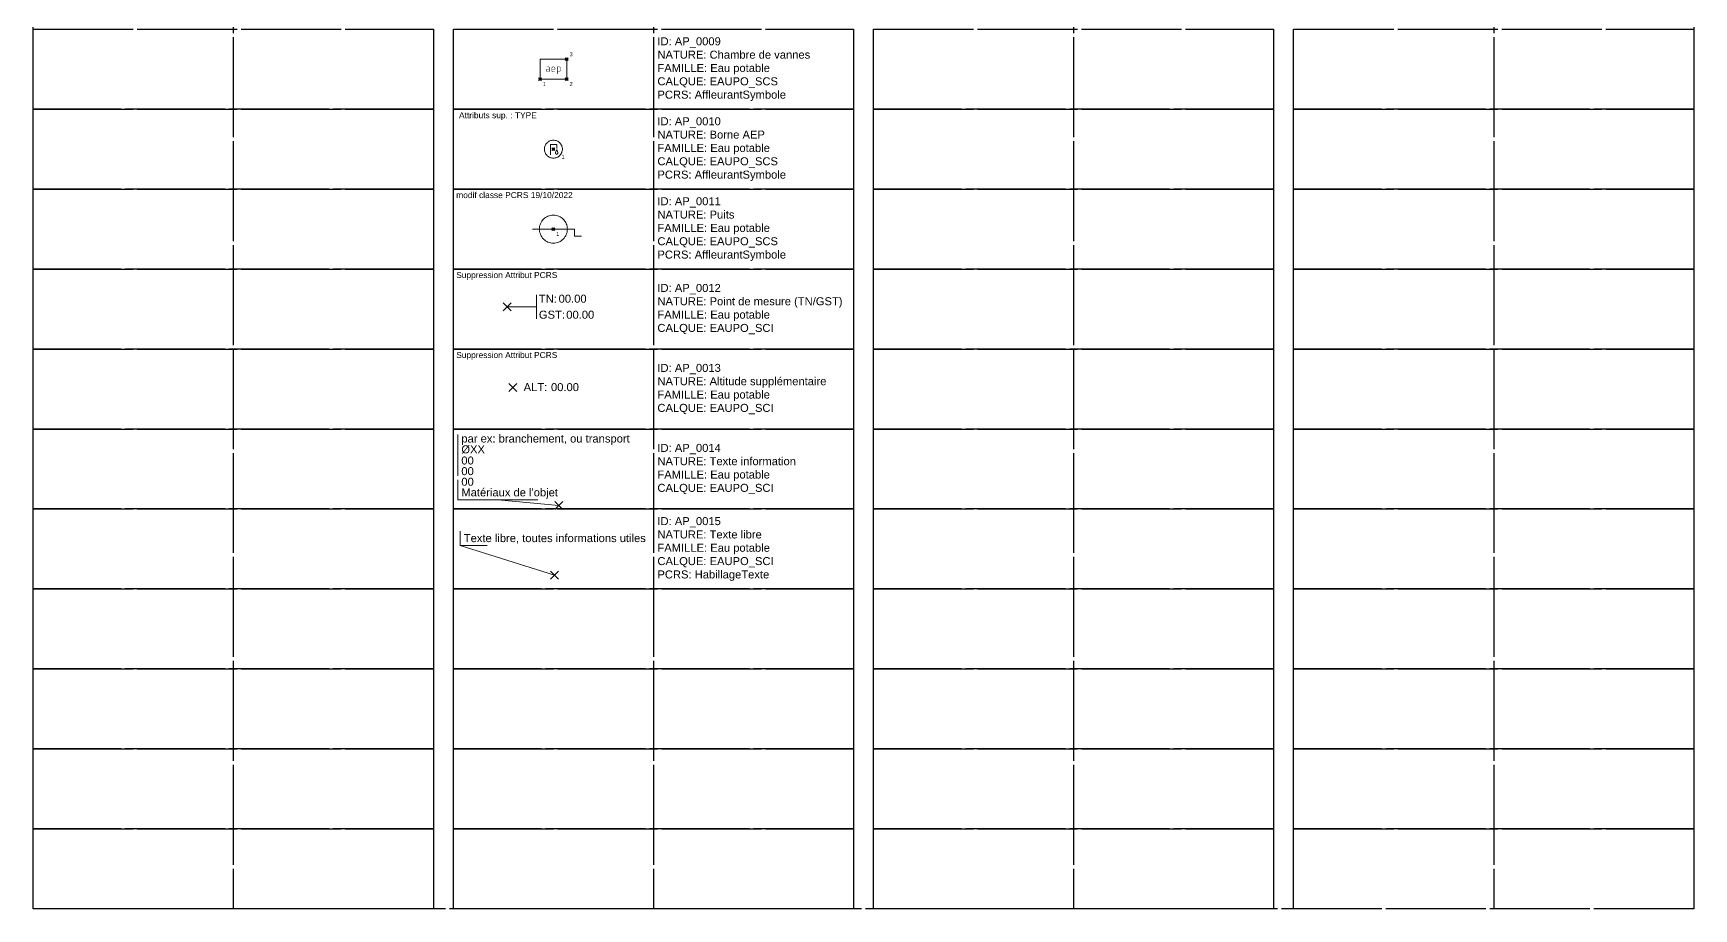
# Model space of a CAD drawing. Header units: metres. Extents: x 3067 to 3319, y 1703 to 1914.
# Drawn here: x 3067.05 to 3108.55, y 1871.25 to 1893.15 of the extents above; entities that cross this region are included whole.
import ezdxf
from ezdxf.enums import TextEntityAlignment as Align

# ---------------------------------------------------------------- set-up
doc = ezdxf.new("R2010")
doc.units = ezdxf.units.M
doc.header["$PDMODE"] = 3
doc.header["$PDSIZE"] = 0.1
doc.linetypes.add('Socle_Continu', pattern=[2.5, 2.5, 0])
doc.layers.get('0').update_dxf_attribs({"lineweight": 30})
for name, color, linetype, lineweight in [('1', 7, 'Socle_Continu', 30), ('3_sens et nbr de points', 7, 'Socle_Continu', 5), ('EAUPO_SCI', 140, 'Socle_Continu', 13), ('EAUPO_SCS', 140, 'Socle_Continu', 13)]:
    doc.layers.add(name, color=color, linetype=linetype, lineweight=lineweight)
doc.styles.add('Reseaux', font='arial.ttf')
doc.styles.get("Standard").update_dxf_attribs({"font": 'arial.ttf'})

# ---------------------------------------------------------------- blocks, each defined once
blk = doc.blocks.new('AP_0009')
at = {"layer": 'EAUPO_SCS', "linetype": 'Socle_Continu', "flags": 128}
blk.add_lwpolyline([(0, 0), (0.666, 0), (0.666, 0.5), (0, 0.5)], close=True, dxfattribs=at)
at = {"layer": 'EAUPO_SCS', "linetype": 'Socle_Continu', "const_width": 0.0132, "flags": 128}
for points in [[(0.199, 0.309, -0.408207), (0.234, 0.275), (0.234, 0.191), (0.185, 0.191, -1.002527), (0.185, 0.25)], [(0.373, 0.191), (0.323, 0.191, -0.408864), (0.293, 0.22), (0.293, 0.27, -0.99952), (0.373, 0.27), (0.373, 0.25), (0.293, 0.25)], [(0.432, 0.131), (0.432, 0.309), (0.476, 0.309, -0.410969), (0.511, 0.275), (0.511, 0.225, -0.406349), (0.476, 0.191), (0.432, 0.191)]]:
    blk.add_lwpolyline(points, format="xyb", dxfattribs=at)
for points in [[(0.165, 0.309), (0.199, 0.309)], [(0.234, 0.25), (0.185, 0.25)]]:
    blk.add_lwpolyline(points, dxfattribs=at)
at = {"layer": 'EAUPO_SCS', "linetype": 'Socle_Continu', "flags": 9}
for tag, p in [('ID', (1.12, 0.846)), ('NATURE', (1.12, 0.525)), ('CALQUE', (1.12, -0.118)), ('FAMILLE', (1.12, 0.204)), ('PCRS', (1.12, -0.439))]:
    blk.add_attdef(tag, p, '', height=0.2, dxfattribs=at)
blk = doc.blocks.new('AP_0013')
at = {"layer": 'EAUPO_SCI', "linetype": 'Socle_Continu'}
blk.add_point((0, 0), dxfattribs=at)
at = {"layer": 'EAUPO_SCI', "linetype": 'Socle_Continu', "insert": (0.268, 0.01), "char_height": 0.2, "attachment_point": 4}
blk.add_mtext_dynamic_manual_height_columns('ALT:', width=0.46273, gutter_width=1, heights=[0], dxfattribs=at)
at = {"layer": 'EAUPO_SCI', "linetype": 'Socle_Continu'}
blk.add_attdef('ALT', text='', height=0.2, dxfattribs=at).set_placement((0.952, 0.01), align=Align.MIDDLE_LEFT)
at = {"layer": 'EAUPO_SCI', "linetype": 'Socle_Continu', "style": 'Reseaux', "flags": 9}
for tag, p in [('NATURE', (1.998, -0.116)), ('ID', (1.998, 0.205)), ('FAMILLE', (1.998, -0.437)), ('CALQUE', (1.998, -0.758))]:
    blk.add_attdef(tag, p, '', height=0.2, dxfattribs=at)
at = {"layer": 'EAUPO_SCI', "linetype": 'Socle_Continu', "flags": 9}
blk.add_attdef('TYPE', (2.005, -1.06), '', height=0.2, dxfattribs=at)
blk = doc.blocks.new('AP_0010')
at = {"layer": 'EAUPO_SCS', "linetype": 'Socle_Continu', "flags": 128}
blk.add_lwpolyline([(-0.07, -0.141), (-0.07, 0.113), (0.085, 0.113), (0.085, 0.014)], dxfattribs=at)
blk.add_lwpolyline([(0.113, -0.083), (0.084, -0.008), (0.056, -0.083, 1.456094)], format="xyb", close=True, dxfattribs=at)
at = {"layer": 'EAUPO_SCS', "linetype": 'Socle_Continu'}
blk.add_circle((0, 0), 0.225, dxfattribs=at)
at = {"layer": 'EAUPO_SCS', "linetype": 'Socle_Continu', "flags": 9}
for tag, p in [('ID', (0.705, 0.643)), ('NATURE', (0.705, 0.322)), ('FAMILLE', (0.705, 0)), ('CALQUE', (0.705, -0.321)), ('TYPE', (0.705, -0.964)), ('PCRS', (0.705, -0.642))]:
    blk.add_attdef(tag, p, '', height=0.2, dxfattribs=at)
blk = doc.blocks.new('*U406')
at = {"layer": 'EAUPO_SCI', "linetype": 'Socle_Continu'}
blk.add_line((0.733, 0), (0, 0), dxfattribs=at)
at = {"layer": 'EAUPO_SCI', "linetype": 'Socle_Continu', "flags": 128}
blk.add_lwpolyline([(0.733, -0.3), (0.733, 0.3)], dxfattribs=at)
at = {"layer": 'EAUPO_SCI', "linetype": 'Socle_Continu'}
blk.add_point((0, 0), dxfattribs=at)
at = {"layer": 'EAUPO_SCI', "linetype": 'Socle_Continu', "char_height": 0.2, "attachment_point": 4}
for s, insert in [('TN:', (0.793, 0.2)), ('GST:', (0.793, -0.201))]:
    blk.add_mtext_dynamic_manual_height_columns(s, width=0.46273, gutter_width=1, heights=[0], dxfattribs=dict(at, insert=insert))
at = {"layer": 'EAUPO_SCI', "linetype": 'Socle_Continu'}
for tag, p in [('TN', (1.286, 0.2)), ('GST', (1.477, -0.201))]:
    blk.add_attdef(tag, text='', height=0.2, dxfattribs=at).set_placement(p, align=Align.MIDDLE_LEFT)
at = {"layer": 'EAUPO_SCI', "linetype": 'Socle_Continu', "style": 'Reseaux', "flags": 9}
for tag, p in [('ID', (2.428, 0.07)), ('NATURE', (2.428, -0.251)), ('FAMILLE', (2.428, -0.573)), ('CALQUE', (2.428, -0.894))]:
    blk.add_attdef(tag, p, '', height=0.2, dxfattribs=at)
blk = doc.blocks.new('*U381')
at = {"layer": 'EAUPO_SCI', "linetype": 'Socle_Continu'}
blk.add_line((-1.527, 0.144), (0, 0), dxfattribs=at)
at = {"layer": 'EAUPO_SCI', "linetype": 'Socle_Continu', "flags": 128}
blk.add_lwpolyline([(-0.527, 0.144), (-2.527, 0.144), (-2.527, 1.783)], dxfattribs=at)
at = {"layer": 'EAUPO_SCI', "linetype": 'Socle_Continu'}
blk.add_point((0, 0), dxfattribs=at)
for tag, p in [('TYPE', (-2.438, 1.578)), ('DIAM', (-2.438, 1.308)), ('NBR', (-2.438, 1.029)), ('LARG', (-2.438, 0.763)), ('HAUT', (-2.438, 0.498)), ('MATER', (-2.438, 0.232))]:
    blk.add_attdef(tag, p, '', height=0.2, dxfattribs=at)
at = {"layer": 'EAUPO_SCI', "linetype": 'Socle_Continu', "flags": 9}
for tag, p in [('NATURE', (2.47, 1.097)), ('ID', (2.47, 1.418))]:
    blk.add_attdef(tag, p, '', height=0.2, dxfattribs=at)
at = {"layer": 'EAUPO_SCI', "linetype": 'Socle_Continu', "style": 'Reseaux', "flags": 9}
for tag, p in [('FAMILLE', (2.47, 0.776)), ('CALQUE', (2.47, 0.454))]:
    blk.add_attdef(tag, p, '', height=0.2, dxfattribs=at)
blk = doc.blocks.new('*U382')
at = {"layer": 'EAUPO_SCI', "linetype": 'Socle_Continu'}
blk.add_line((-2.355, 0.741), (0, 0), dxfattribs=at)
at = {"layer": 'EAUPO_SCI', "linetype": 'Socle_Continu', "flags": 128}
blk.add_lwpolyline([(-1.682, 0.741), (-2.355, 0.741), (-2.355, 1.098)], dxfattribs=at)
at = {"layer": 'EAUPO_SCI', "linetype": 'Socle_Continu'}
blk.add_point((0, 0), dxfattribs=at)
blk.add_attdef('TXT', (-2.267, 0.828), '', height=0.2, dxfattribs=at)
at = {"layer": 'EAUPO_SCI', "linetype": 'Socle_Continu', "flags": 9}
for tag, p in [('NATURE', (1.967, -0.177)), ('ID', (1.967, 0.144))]:
    blk.add_attdef(tag, p, '', height=0.2, dxfattribs=at)
at = {"layer": 'EAUPO_SCI', "linetype": 'Socle_Continu', "style": 'Reseaux', "flags": 9}
for tag, p in [('FAMILLE', (1.967, -0.499)), ('CALQUE', (1.967, -0.82)), ('PCRS', (1.967, -1.141))]:
    blk.add_attdef(tag, p, '', height=0.2, dxfattribs=at)
blk = doc.blocks.new('AP_0011')
at = {"layer": 'EAUPO_SCS', "linetype": 'Socle_Continu'}
for p, q in [((-0.525, 0), (0.525, 0)), ((0.525, 0), (0.525, -0.175)), ((0.525, -0.175), (0.7, -0.175))]:
    blk.add_line(p, q, dxfattribs=at)
blk.add_circle((0, 0), 0.35, dxfattribs=at)
at = {"layer": 'EAUPO_SCS', "linetype": 'Socle_Continu', "flags": 9}
for tag, p in [('NATURE', (0.929, 0.247)), ('ID', (0.929, 0.568)), ('FAMILLE', (0.929, -0.074)), ('CALQUE', (0.929, -0.395)), ('PCRS', (0.929, -0.717))]:
    blk.add_attdef(tag, p, '', height=0.2, dxfattribs=at)

msp = doc.modelspace()

# ---------------------------------------------------------------- linework, layer by layer
at = {"linetype": 'Socle_Continu'}
for p, q in [((3072.049, 1911.253), (3072.049, 1871.253)), ((3082.549, 1911.253), (3082.549, 1871.253)), ((3093.049, 1911.253), (3093.049, 1871.253)), ((3103.549, 1911.253), (3103.549, 1871.253))]:
    msp.add_line(p, q, dxfattribs=at)
for points in [[(3067.049, 1893.253), (3077.049, 1893.253), (3077.049, 1891.253), (3067.049, 1891.253)], [(3077.549, 1893.253), (3087.549, 1893.253), (3087.549, 1891.253), (3077.549, 1891.253)], [(3088.049, 1893.253), (3098.049, 1893.253), (3098.049, 1891.253), (3088.049, 1891.253)], [(3098.549, 1893.253), (3108.549, 1893.253), (3108.549, 1891.253), (3098.549, 1891.253)], [(3067.049, 1891.253), (3077.049, 1891.253), (3077.049, 1889.253), (3067.049, 1889.253)], [(3077.549, 1891.253), (3087.549, 1891.253), (3087.549, 1889.253), (3077.549, 1889.253)], [(3088.049, 1891.253), (3098.049, 1891.253), (3098.049, 1889.253), (3088.049, 1889.253)], [(3098.549, 1891.253), (3108.549, 1891.253), (3108.549, 1889.253), (3098.549, 1889.253)], [(3067.049, 1889.253), (3077.049, 1889.253), (3077.049, 1887.253), (3067.049, 1887.253)], [(3088.049, 1889.253), (3098.049, 1889.253), (3098.049, 1887.253), (3088.049, 1887.253)], [(3098.549, 1889.253), (3108.549, 1889.253), (3108.549, 1887.253), (3098.549, 1887.253)], [(3067.049, 1887.253), (3077.049, 1887.253), (3077.049, 1885.253), (3067.049, 1885.253)], [(3088.049, 1887.253), (3098.049, 1887.253), (3098.049, 1885.253), (3088.049, 1885.253)], [(3098.549, 1887.253), (3108.549, 1887.253), (3108.549, 1885.253), (3098.549, 1885.253)], [(3067.049, 1885.253), (3077.049, 1885.253), (3077.049, 1883.253), (3067.049, 1883.253)], [(3088.049, 1885.253), (3098.049, 1885.253), (3098.049, 1883.253), (3088.049, 1883.253)], [(3098.549, 1885.253), (3108.549, 1885.253), (3108.549, 1883.253), (3098.549, 1883.253)], [(3067.049, 1883.253), (3077.049, 1883.253), (3077.049, 1881.253), (3067.049, 1881.253)], [(3077.549, 1883.253), (3087.549, 1883.253), (3087.549, 1881.253), (3077.549, 1881.253)], [(3088.049, 1883.253), (3098.049, 1883.253), (3098.049, 1881.253), (3088.049, 1881.253)], [(3098.549, 1883.253), (3108.549, 1883.253), (3108.549, 1881.253), (3098.549, 1881.253)], [(3067.049, 1881.253), (3077.049, 1881.253), (3077.049, 1879.253), (3067.049, 1879.253)], [(3077.549, 1881.253), (3087.549, 1881.253), (3087.549, 1879.253), (3077.549, 1879.253)], [(3088.049, 1881.253), (3098.049, 1881.253), (3098.049, 1879.253), (3088.049, 1879.253)], [(3098.549, 1881.253), (3108.549, 1881.253), (3108.549, 1879.253), (3098.549, 1879.253)], [(3067.049, 1879.253), (3077.049, 1879.253), (3077.049, 1877.253), (3067.049, 1877.253)], [(3077.549, 1879.253), (3087.549, 1879.253), (3087.549, 1877.253), (3077.549, 1877.253)], [(3088.049, 1879.253), (3098.049, 1879.253), (3098.049, 1877.253), (3088.049, 1877.253)], [(3098.549, 1879.253), (3108.549, 1879.253), (3108.549, 1877.253), (3098.549, 1877.253)], [(3067.049, 1877.253), (3077.049, 1877.253), (3077.049, 1875.253), (3067.049, 1875.253)], [(3077.549, 1877.253), (3087.549, 1877.253), (3087.549, 1875.253), (3077.549, 1875.253)], [(3088.049, 1877.253), (3098.049, 1877.253), (3098.049, 1875.253), (3088.049, 1875.253)], [(3098.549, 1877.253), (3108.549, 1877.253), (3108.549, 1875.253), (3098.549, 1875.253)], [(3067.049, 1875.253), (3077.049, 1875.253), (3077.049, 1873.253), (3067.049, 1873.253)], [(3077.549, 1875.253), (3087.549, 1875.253), (3087.549, 1873.253), (3077.549, 1873.253)], [(3088.049, 1875.253), (3098.049, 1875.253), (3098.049, 1873.253), (3088.049, 1873.253)], [(3067.049, 1873.253), (3077.049, 1873.253), (3077.049, 1871.253), (3067.049, 1871.253)], [(3077.549, 1873.253), (3087.549, 1873.253), (3087.549, 1871.253), (3077.549, 1871.253)], [(3088.049, 1873.253), (3098.049, 1873.253), (3098.049, 1871.253), (3088.049, 1871.253)]]:
    msp.add_lwpolyline(points, close=True, dxfattribs=at)
at = {"color": 231, "linetype": 'Socle_Continu'}
msp.add_lwpolyline([(3077.549, 1889.253), (3087.549, 1889.253), (3087.549, 1887.253), (3077.549, 1887.253)], close=True, dxfattribs=at)
at = {"color": 64, "linetype": 'Socle_Continu'}
for points in [[(3077.549, 1887.253), (3087.549, 1887.253), (3087.549, 1885.253), (3077.549, 1885.253)], [(3077.549, 1885.253), (3087.549, 1885.253), (3087.549, 1883.253), (3077.549, 1883.253)]]:
    msp.add_lwpolyline(points, close=True, dxfattribs=at)
at = {"color": 7, "linetype": 'Socle_Continu'}
for points in [[(3098.549, 1875.253), (3108.549, 1875.253), (3108.549, 1873.253), (3098.549, 1873.253)], [(3098.549, 1873.253), (3108.549, 1873.253), (3108.549, 1871.253), (3098.549, 1871.253)]]:
    msp.add_lwpolyline(points, close=True, dxfattribs=at)
at = {"layer": '1', "color": 140, "linetype": 'Socle_Continu'}
msp.add_lwpolyline([(3067.049, 1913.947), (3108.549, 1913.947), (3108.549, 1871.253), (3067.049, 1871.253)], close=True, dxfattribs=at)
at = {"layer": '3_sens et nbr de points', "linetype": 'Socle_Continu'}
for p, q in [((3080.347, 1892.539), (3080.417, 1892.468)), ((3080.347, 1892.539), (3080.417, 1892.468)), ((3080.347, 1892.468), (3080.417, 1892.539)), ((3079.681, 1892.039), (3079.751, 1891.968)), ((3079.681, 1892.039), (3079.751, 1891.968)), ((3079.681, 1891.968), (3079.751, 1892.039)), ((3080.347, 1892.039), (3080.417, 1891.968)), ((3080.347, 1892.039), (3080.417, 1891.968)), ((3080.347, 1891.968), (3080.417, 1892.039)), ((3080.014, 1890.289), (3080.084, 1890.218)), ((3080.014, 1890.289), (3080.084, 1890.218)), ((3080.014, 1890.218), (3080.084, 1890.289)), ((3080.014, 1888.289), (3080.084, 1888.218)), ((3080.014, 1888.289), (3080.084, 1888.218)), ((3080.014, 1888.218), (3080.084, 1888.289))]:
    msp.add_line(p, q, dxfattribs=at)
for centre in [(3080.382, 1892.503), (3079.716, 1892.003), (3080.382, 1892.003), (3080.049, 1890.253), (3080.049, 1888.253)]:
    msp.add_circle(centre, 0.025, dxfattribs=at)

# ---------------------------------------------------------------- block references
at = {"layer": 'EAUPO_SCI', "linetype": 'Socle_Continu'}
for name, p, values in [('*U406', (3078.894, 1886.313), {'TN': '00.00', 'GST': '00.00'}), ('AP_0013', (3079.037, 1884.291), {'ALT': '00.00'}), ('*U381', (3080.187, 1881.337), {'TYPE': 'par ex: branchement, ou transport', 'DIAM': 'ØXX', 'NBR': '00', 'LARG': '00', 'HAUT': '00', 'MATER': "Matériaux de l'objet"}), ('*U382', (3080.077, 1879.597), {'TXT': 'Texte libre, toutes informations utiles'})]:
    msp.add_blockref(name, p, dxfattribs=at).add_auto_attribs(values)
at = {"layer": 'EAUPO_SCS', "linetype": 'Socle_Continu'}
for name, p in [('AP_0009', (3079.716, 1892.003)), ('AP_0010', (3080.049, 1890.253)), ('AP_0011', (3080.049, 1888.253))]:
    msp.add_blockref(name, p, dxfattribs=at)

# ---------------------------------------------------------------- texts
at = {"linetype": 'Socle_Continu', "char_height": 0.2, "width": 4.9, "attachment_point": 4}
for s, insert in [('ID: AP_0009\\PNATURE: Chambre de vannes\\PFAMILLE: Eau potable\\PCALQUE: EAUPO_SCS\\PPCRS: AffleurantSymbole', (3082.649, 1892.253)), ('ID: AP_0010\\PNATURE: Borne AEP\\PFAMILLE: Eau potable\\PCALQUE: EAUPO_SCS\\PPCRS: AffleurantSymbole', (3082.649, 1890.253)), ('ID: AP_0011\\PNATURE: Puits\\PFAMILLE: Eau potable\\PCALQUE: EAUPO_SCS\\PPCRS: AffleurantSymbole', (3082.649, 1888.253)), ('ID: AP_0012\\PNATURE: Point de mesure (TN/GST)\\PFAMILLE: Eau potable\\PCALQUE: EAUPO_SCI', (3082.649, 1886.253)), ('ID: AP_0013\\PNATURE: Altitude supplémentaire\\PFAMILLE: Eau potable\\PCALQUE: EAUPO_SCI', (3082.649, 1884.253)), ('ID: AP_0014\\PNATURE: Texte information\\PFAMILLE: Eau potable\\PCALQUE: EAUPO_SCI', (3082.649, 1882.253)), ('ID: AP_0015\\PNATURE: Texte libre\\PFAMILLE: Eau potable\\PCALQUE: EAUPO_SCI\\PPCRS: HabillageTexte', (3082.649, 1880.253))]:
    msp.add_mtext(s, dxfattribs=dict(at, insert=insert))
at = {"color": 140, "linetype": 'Socle_Continu', "insert": (3077.54, 1891.176), "char_height": 0.15, "attachment_point": 1}
msp.add_mtext_dynamic_manual_height_columns('\\pi-0.45,l0.6,t0.6;Attributs sup. : TYPE', width=5, gutter_width=12.5, heights=[0], dxfattribs=at)
at = {"color": 231, "linetype": 'Socle_Continu', "insert": (3077.621, 1889.179), "char_height": 0.15, "attachment_point": 1}
msp.add_mtext_dynamic_manual_height_columns('modif classe PCRS 19/10/2022', width=3.89254, gutter_width=12.5, heights=[0], dxfattribs=at)
at = {"color": 64, "linetype": 'Socle_Continu', "char_height": 0.15, "attachment_point": 1}
for insert in [(3077.621, 1887.179), (3077.621, 1885.179)]:
    msp.add_mtext_dynamic_manual_height_columns('Suppression Attribut PCRS', width=3.89254, gutter_width=12.5, heights=[0], dxfattribs=dict(at, insert=insert))
at = {"layer": '3_sens et nbr de points', "linetype": 'Socle_Continu', "char_height": 0.1, "attachment_point": 1}
for s, insert in [('3', (3080.453, 1892.676)), ('1', (3079.787, 1891.933)), ('2', (3080.453, 1891.933)), ('1', (3080.253, 1890.118)), ('1', (3080.12, 1888.183))]:
    msp.add_mtext_dynamic_manual_height_columns(s, width=0.17351, gutter_width=1, heights=[0], dxfattribs=dict(at, insert=insert))

doc.saveas('drawing.dxf')
